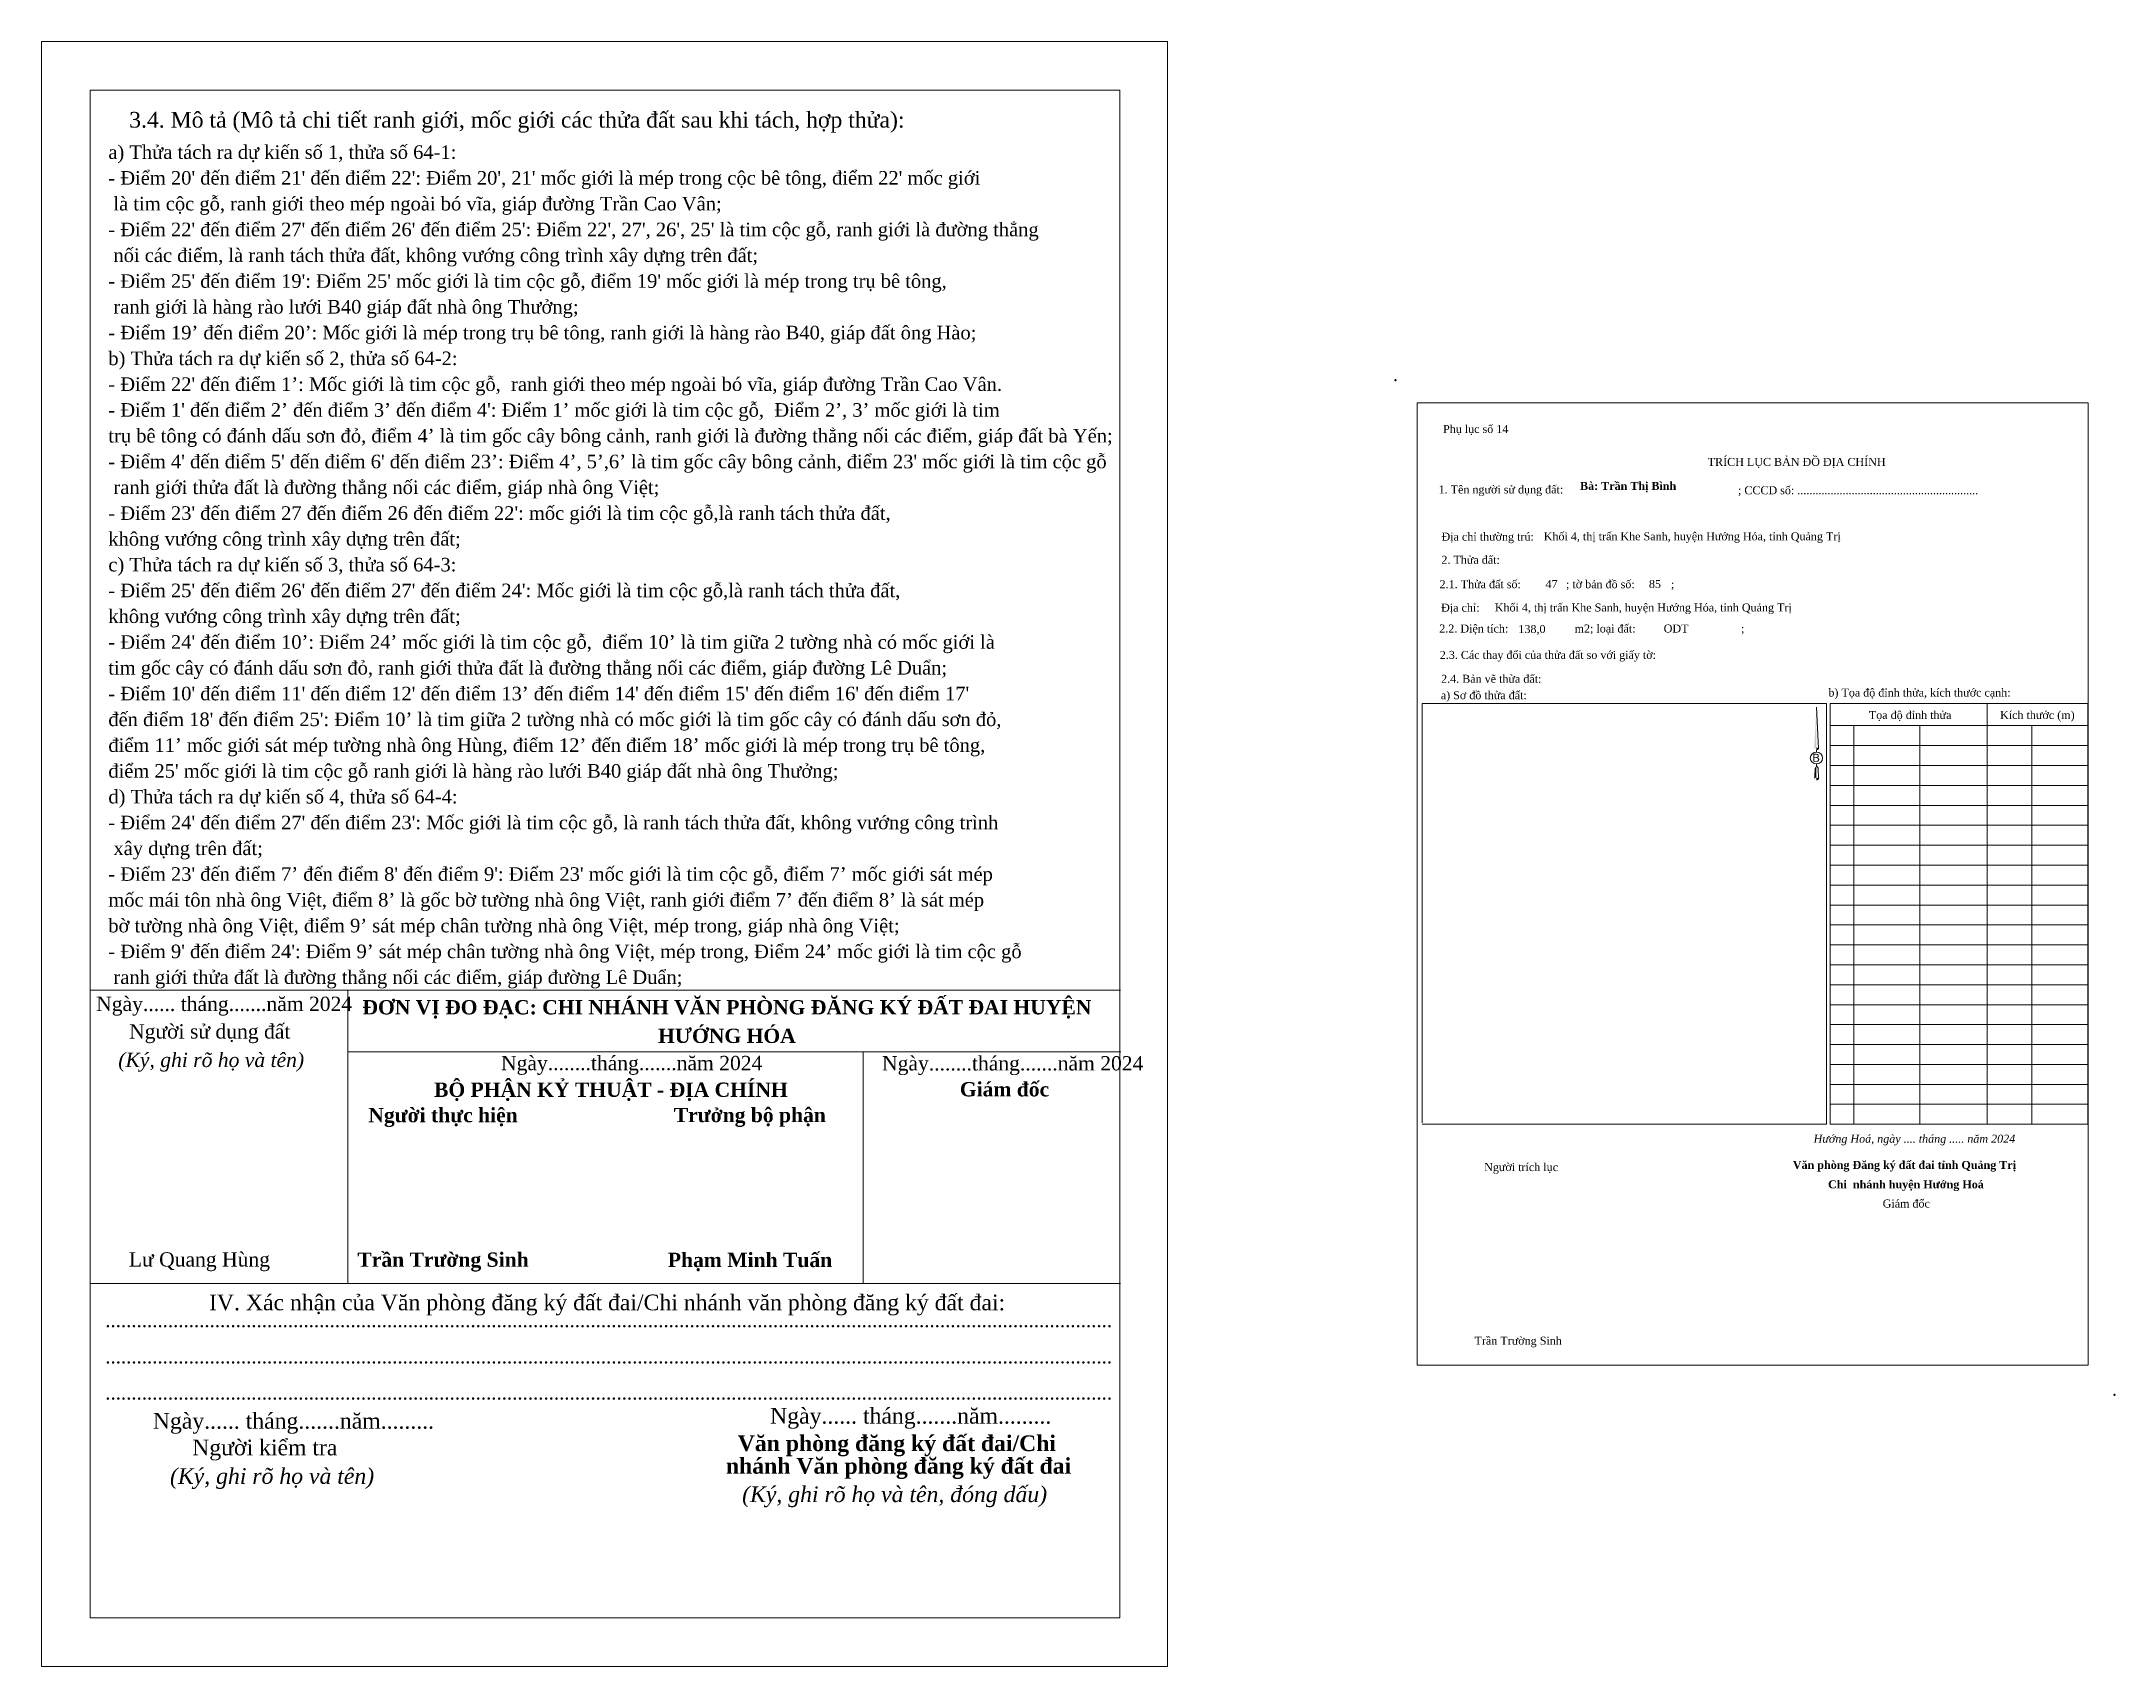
# Model space of a CAD drawing. Header units: metres. Extents: x 549732 to 550404, y 1838194 to 1838434.
# Drawn here: x 550098.6 to 550404.1, y 1838194.1 to 1838433.7 of the extents above; entities that cross this region are included whole.
import ezdxf
from ezdxf.enums import TextEntityAlignment as Align

# ---------------------------------------------------------------- set-up
doc = ezdxf.new("R2010")
doc.units = ezdxf.units.M
doc.header["$MEASUREMENT"] = 0
for name, color, linetype, lineweight in [('hsktNoiDung', 254, 'Continuous', 0), ('hsktTemplate', 254, 'Continuous', 0), ('Level 1', 7, 'Continuous', 0), ('Level 2', 7, 'Continuous', 0), ('Level 33', 7, 'Continuous', 0)]:
    doc.layers.add(name, color=color, linetype=linetype, lineweight=lineweight)
doc.styles.add('Style-Arial', font='arial.ttf')
doc.styles.add('Style-Times New Roman', font='times.ttf')
doc.styles.add('Style-Times New Roman IF', font='timesi.ttf')
doc.styles.add('Style-Vntime', font='Vntime.shx')
doc.styles.add('TimesNewRoman', font='times.ttf', dxfattribs={"height": 20})

# ---------------------------------------------------------------- blocks, each defined once
blk = doc.blocks.new('T1G_TB')
at = {"layer": 'hsktTemplate', "color": 254, "linetype": 'Continuous', "lineweight": 40}
blk.add_point((0, 0), dxfattribs=at)
blk = doc.blocks.new('*U7')
at = {"layer": 'hsktTemplate', "linetype": 'Continuous', "lineweight": 13}
h = blk.add_hatch(color=7, dxfattribs=at)
edge = h.paths.add_edge_path()
edge.add_line((-0.68, 0.54), (-0.84, -1.77))
edge.add_line((-0.84, -1.77), (-0.8, -1.75))
edge.add_ellipse((0, -1.79), major_axis=(0.807, 0), ratio=0.614131, start_angle=90, end_angle=176.15312, ccw=False)
edge.add_line((0, -1.29), (0, -1.27))
edge.add_line((0, -1.27), (0, 13.01))
edge.add_line((0, 13.01), (-0.68, 0.54))
h = blk.add_hatch(color=7, dxfattribs=at)
edge = h.paths.add_edge_path()
edge.add_line((0, -1.81), (0, -2.24))
edge.add_line((0, -2.24), (0, -2.28))
edge.add_ellipse((0, -1.79), major_axis=(0.807, 0), ratio=0.614131, start_angle=270, end_angle=360)
edge.add_line((0.81, -1.79), (0.75, -1.77))
edge.add_line((0.75, -1.77), (0.75, -1.77))
edge.add_line((0.75, -1.77), (0.81, -1.75))
edge.add_ellipse((0, -1.79), major_axis=(0.807, 0), ratio=0.614131, start_angle=3.84687, end_angle=90)
edge.add_line((0, -1.29), (0, -1.27))
edge.add_line((0, -1.27), (0, -1.81))
h = blk.add_hatch(color=7, dxfattribs=at)
edge = h.paths.add_edge_path()
edge.add_ellipse((0, -12.49), major_axis=(0.807, 0), ratio=0.614131, start_angle=90, end_angle=142.72776, ccw=False)
edge.add_line((0, -11.99), (0, -11.95))
edge.add_line((0, -11.95), (0, -7.78))
edge.add_line((0, -7.78), (-0.63, -8.62))
edge.add_line((-0.63, -8.62), (-0.68, -10.11))
edge.add_line((-0.68, -10.11), (-0.84, -12.45))
edge.add_line((-0.84, -12.45), (-0.8, -12.45))
edge.add_ellipse((0, -12.49), major_axis=(0.807, 0), ratio=0.614131, start_angle=142.72776, end_angle=176.14318, ccw=False)
h = blk.add_hatch(color=7, dxfattribs=at)
edge = h.paths.add_edge_path()
edge.add_line((0, -12.54), (0, -12.95))
edge.add_line((0, -12.95), (0, -12.98))
edge.add_ellipse((0, -12.49), major_axis=(0.807, 0), ratio=0.614131, start_angle=270, end_angle=360)
edge.add_line((0.81, -12.49), (0.75, -12.45))
edge.add_line((0.75, -12.45), (0.75, -12.45))
edge.add_line((0.75, -12.45), (0.81, -12.45))
edge.add_ellipse((0, -12.49), major_axis=(0.807, 0), ratio=0.614131, start_angle=3.84687, end_angle=90)
edge.add_line((0, -11.99), (0, -11.95))
edge.add_line((0, -11.95), (0, -12.54))
at = {"layer": 'hsktTemplate', "color": 7, "linetype": 'Continuous', "lineweight": 13}
for p, q in [((0, 13.01), (0.75, -1.77)), ((0, 13.01), (0.75, -1.77)), ((0, 13.01), (0.75, -1.77)), ((0, -2.24), (0, -2.81)), ((0, -2.24), (0, -2.81)), ((0, -2.24), (0, -2.81)), ((0, -7.78), (0, -7.12)), ((0, -7.78), (0, -7.12)), ((0, -7.78), (0, -7.12)), ((0, -7.78), (0.59, -8.62)), ((0, -7.78), (0.59, -8.62)), ((0, -7.78), (0.59, -8.62)), ((0.59, -8.62), (0.75, -12.45)), ((0.59, -8.62), (0.75, -12.45)), ((0.59, -8.62), (0.75, -12.45))]:
    blk.add_line(p, q, dxfattribs=at)
blk.add_ellipse((0, -5.02), major_axis=(2.2, 0), ratio=0.952727, dxfattribs=at)
at = {"layer": 'hsktTemplate', "color": 7, "linetype": 'Continuous', "lineweight": 0, "style": 'Style-Arial'}
blk.add_text('B', height=2.83, dxfattribs=at).set_placement((-0.1, -4.93), align=Align.MIDDLE_CENTER)

msp = doc.modelspace()

# ---------------------------------------------------------------- linework, layer by layer
at = {"layer": 'hsktTemplate', "color": 7, "linetype": 'Continuous', "lineweight": 0}
for p, q in [((550302.09, 1838336.12), (550361.66, 1838336.12)), ((550302.09, 1838274.3), (550302.09, 1838336.12)), ((550361.66, 1838336.12), (550361.66, 1838274.08)), ((550362.22, 1838336.12), (550362.22, 1838274.08)), ((550362.22, 1838336.12), (550385.36, 1838336.12)), ((550385.36, 1838274.08), (550385.36, 1838336.12)), ((550385.36, 1838336.12), (550400.16, 1838336.12)), ((550400.16, 1838336.12), (550400.16, 1838274.08)), ((550362.29, 1838332.84), (550400.16, 1838332.84)), ((550365.71, 1838332.84), (550365.71, 1838274.08)), ((550375.44, 1838332.84), (550375.44, 1838274.08)), ((550391.94, 1838332.84), (550391.94, 1838274.08)), ((550362.22, 1838329.9), (550400.16, 1838329.9)), ((550362.22, 1838326.96), (550400.16, 1838326.96)), ((550362.22, 1838324.03), (550400.16, 1838324.03)), ((550362.22, 1838321.09), (550400.16, 1838321.09)), ((550362.22, 1838318.15), (550400.16, 1838318.15)), ((550362.22, 1838315.21), (550400.16, 1838315.21)), ((550362.22, 1838312.27), (550400.16, 1838312.27)), ((550362.22, 1838309.33), (550400.16, 1838309.33)), ((550362.22, 1838306.4), (550400.16, 1838306.4)), ((550362.22, 1838303.46), (550400.16, 1838303.46)), ((550362.22, 1838300.52), (550400.16, 1838300.52)), ((550362.22, 1838297.58), (550400.16, 1838297.58)), ((550362.22, 1838294.64), (550400.16, 1838294.64)), ((550362.22, 1838291.71), (550400.16, 1838291.71)), ((550362.22, 1838288.77), (550400.16, 1838288.77)), ((550362.22, 1838285.83), (550400.16, 1838285.83)), ((550362.22, 1838282.89), (550400.16, 1838282.89)), ((550362.22, 1838279.95), (550400.16, 1838279.95)), ((550362.22, 1838277.02), (550400.16, 1838277.02)), ((550361.66, 1838274.08), (550302.09, 1838274.08)), ((550385.36, 1838274.08), (550362.22, 1838274.08)), ((550385.36, 1838274.08), (550400.16, 1838274.08))]:
    msp.add_line(p, q, dxfattribs=at)
at = {"layer": 'Level 1', "color": 250, "linetype": 'Continuous', "lineweight": 0}
for p, q in [((550105.73, 1838293.84), (550257.62, 1838293.84)), ((550105.73, 1838250.63), (550257.62, 1838250.63))]:
    msp.add_line(p, q, dxfattribs=at)
at = {"layer": 'Level 1', "color": 7, "linetype": 'Continuous', "lineweight": 13, "flags": 128}
msp.add_lwpolyline([(550301.33, 1838380.41), (550400.22, 1838380.41), (550400.22, 1838238.59), (550301.33, 1838238.59), (550301.33, 1838380.41)], close=True, dxfattribs=at)
at = {"layer": 'Level 2', "color": 3, "linetype": 'Continuous', "lineweight": 0, "flags": 128}
msp.add_lwpolyline([(550098.56, 1838433.7), (550264.54, 1838433.7), (550264.54, 1838194.14), (550098.56, 1838194.14), (550098.56, 1838433.7)], close=True, dxfattribs=at)
at = {"layer": 'Level 2', "color": 30, "linetype": 'Continuous', "lineweight": 0, "flags": 128}
msp.add_lwpolyline([(550105.73, 1838426.53), (550257.52, 1838426.53), (550257.52, 1838201.3), (550105.73, 1838201.3), (550105.73, 1838426.53)], close=True, dxfattribs=at)
at = {"layer": 'Level 33', "color": 250, "linetype": 'Continuous', "lineweight": 0}
for p, q in [((550143.72, 1838293.84), (550143.72, 1838250.63)), ((550219.69, 1838284.78), (550219.69, 1838250.63))]:
    msp.add_line(p, q, dxfattribs=at)
at = {"layer": 'Level 33', "color": 250, "lineweight": 0}
msp.add_line((550143.72, 1838284.78), (550257.67, 1838284.78), dxfattribs=at)

# ---------------------------------------------------------------- block references
at = {"layer": 'hsktTemplate', "color": 254, "linetype": 'Continuous', "lineweight": 40, "xscale": 1.138826624294055, "yscale": 1.138826624294055, "zscale": 1.138826624294055}
for p in [(550298.16, 1838383.79), (550404.12, 1838234.2)]:
    msp.add_blockref('T1G_TB', p, dxfattribs=at)
at = {"layer": 'hsktTemplate', "color": 7, "linetype": 'Continuous', "lineweight": 13, "xscale": 0.4151340228038068, "yscale": 0.4151340228038068, "zscale": 0.4151340228038068}
msp.add_blockref('*U7', (550360.18, 1838330.15), dxfattribs=at)

# ---------------------------------------------------------------- texts
at = {"layer": 'hsktNoiDung', "color": 7, "linetype": 'Continuous', "lineweight": 0, "style": 'Style-Times New Roman'}
for s, height, p in [('Khối 4, thị trấn Khe Sanh, huyện Hướng Hóa, tỉnh Quảng Trị', 1.1769, (550341.87, 1838360.75)), ('47', 1.177, (550321.13, 1838353.7)), ('85', 1.177, (550336.38, 1838353.72)), ('Khối 4, thị trấn Khe Sanh, huyện Hướng Hóa, tỉnh Quảng Trị', 1.1769, (550334.66, 1838350.26)), ('138,0', 1.177, (550318.25, 1838347.08)), ('ODT', 1.177, (550339.49, 1838347.16))]:
    msp.add_text(s, height=height, dxfattribs=at).set_placement(p, align=Align.MIDDLE_CENTER)
at = {"layer": 'hsktTemplate', "color": 7, "linetype": 'Continuous', "lineweight": 0}
for s, height, style, p in [('Phụ lục số 14', 1.1769, 'Style-Times New Roman', (550309.96, 1838375.98)), ('b) Tọa độ đỉnh thửa, kích thước cạnh:', 1.1769, 'Style-Times New Roman', (550375.37, 1838337.13)), ('Hướng Hoá, ngày .... tháng ..... năm 2024', 1.1769, 'Style-Times New Roman IF', (550374.62, 1838271.36)), ('Người trích lục', 1.1769, 'Style-Times New Roman', (550316.65, 1838267.18)), (' Giám đốc', 1.177, 'Style-Times New Roman', (550373.2, 1838261.81)), ('Trần Trường Sinh', 1.1769, 'Style-Times New Roman', (550316.22, 1838241.59))]:
    msp.add_text(s, height=height, dxfattribs=dict(at, style=style)).set_placement(p, align=Align.CENTER)
at = {"layer": 'hsktTemplate', "color": 7, "linetype": 'Continuous', "lineweight": 13, "style": 'Style-Times New Roman'}
msp.add_text(' TRÍCH LỤC BẢN ĐỒ ĐỊA CHÍNH', height=1.1769, dxfattribs=at).set_placement((550357.04, 1838371.72), align=Align.MIDDLE_CENTER)
at = {"layer": 'hsktTemplate', "color": 7, "linetype": 'Continuous', "lineweight": 0, "style": 'Style-Times New Roman'}
for s, height, p in [('1. Tên người sử dụng đất:', 1.1769, (550313.67, 1838367.66)), ('; CCCD số: ............................................................', 1.1769, (550366.32, 1838367.54)), ('Địa chỉ thường trú:', 1.1769, (550311.72, 1838360.71)), ('2. Thửa đất:', 1.1769, (550309.21, 1838357.29)), ('2.1. Thửa đất số:               ; tờ bản đồ số:            ;', 1.1769, (550321.93, 1838353.69)), ('Địa chỉ:', 1.177, (550307.7, 1838350.24)), ('2.2. Diện tích:                      m2; loại đất:                                   ;', 1.1769, (550327.08, 1838347.16)), ('2.3. Các thay đổi của thửa đất so với giấy tờ:', 1.1769, (550320.6, 1838343.27)), ('2.4. Bản vẽ thửa đất:', 1.1769, (550312.25, 1838339.75)), ('a) Sơ đồ thửa đất:', 1.1769, (550311.15, 1838337.33))]:
    msp.add_text(s, height=height, dxfattribs=at).set_placement(p, align=Align.MIDDLE_CENTER)
for s, p in [('Tọa độ đỉnh thửa', (550367.91, 1838333.82)), ('Kích thước (m)', (550387.25, 1838333.82))]:
    msp.add_text(s, height=1.1769, dxfattribs=at).set_placement(p)
at = {"layer": 'hsktTemplate', "color": 7, "linetype": 'Continuous', "lineweight": 0, "char_height": 1.1769}
for s, insert, attachment_point, line_spacing_factor, style in [('\\fTimes New Roman|b1|i0|c00|p23;Bà: Trần Thị Bình', (550332.43, 1838368), 5, 0.72, 'TimesNewRoman'), ('\\fTimes New Roman|b1|i0|c00|p23;Văn phòng Đăng ký đất đai tỉnh Quảng Trị\\P Chi  nhánh huyện Hướng Hoá', (550373.15, 1838264.24), 8, 1.458832, 'Style-Times New Roman')]:
    msp.add_mtext(s, dxfattribs=dict(at, insert=insert, attachment_point=attachment_point, line_spacing_factor=line_spacing_factor, style=style))
at = {"layer": 'Level 1', "color": 250, "linetype": 'Continuous', "lineweight": 0}
for s, height, style, p in [('3.4. Mô tả (Mô tả chi tiết ranh giới, mốc giới các thửa đất sau khi tách, hợp thửa):', 2.3125, 'Style-Times New Roman', (550111.49, 1838421)), ('Ngày...... tháng.......năm 2024', 2.1061, 'Style-Times New Roman', (550106.63, 1838290.78)), ('Người sử dụng đất', 2.1061, 'Style-Times New Roman', (550111.48, 1838286.72)), ('(Ký, ghi rõ họ và tên)', 2.1061, 'Style-Times New Roman IF', (550109.89, 1838282.52)), ('Lư Quang Hùng', 2.1061, 'Style-Times New Roman', (550111.44, 1838253.11)), ('IV. Xác nhận của Văn phòng đăng ký đất đai/Chi nhánh văn phòng đăng ký đất đai:', 2.3139, 'Style-Times New Roman', (550123.26, 1838246.66)), ('.................................................................................................................................................................................................', 2.03616, 'Style-Times New Roman', (550107.97, 1838244.17)), ('.................................................................................................................................................................................................', 2.03616, 'Style-Times New Roman', (550107.97, 1838238.83)), ('.................................................................................................................................................................................................', 2.03616, 'Style-Times New Roman', (550107.97, 1838233.5)), ('Ngày...... tháng.......năm.........', 2.3139, 'Style-Times New Roman', (550114.98, 1838229.21)), ('Ngày...... tháng.......năm.........', 2.3139, 'Style-Times New Roman', (550205.96, 1838229.95)), ('Người kiểm tra', 2.3139, 'Style-Times New Roman', (550120.78, 1838225.28)), ('(Ký, ghi rõ họ và tên)', 2.3139, 'Style-Times New Roman IF', (550117.51, 1838221.07)), ('(Ký, ghi rõ họ và tên, đóng dấu)', 2.3139, 'Style-Times New Roman IF', (550201.84, 1838218.38))]:
    msp.add_text(s, height=height, dxfattribs=dict(at, style=style)).set_placement(p)
at = {"layer": 'Level 1', "color": 18, "linetype": 'Continuous', "lineweight": 0, "true_color": 0x000000, "insert": (550108.42, 1838418.39), "char_height": 2, "attachment_point": 1, "line_spacing_factor": 1.14, "style": 'Style-Times New Roman'}
msp.add_mtext("a) Thửa tách ra dự kiến số 1, thửa số 64-1:\\P- Điểm 20' đến điểm 21' đến điểm 22': Điểm 20', 21' mốc giới là mép trong cộc bê tông, điểm 22' mốc giới\\P là tim cộc gỗ, ranh giới theo mép ngoài bó vĩa, giáp đường Trần Cao Vân;\\P- Điểm 22' đến điểm 27' đến điểm 26' đến điểm 25': Điểm 22', 27', 26', 25' là tim cộc gỗ, ranh giới là đường thẳng\\P nối các điểm, là ranh tách thửa đất, không vướng công trình xây dựng trên đất;\\P- Điểm 25' đến điểm 19': Điểm 25' mốc giới là tim cộc gỗ, điểm 19' mốc giới là mép trong trụ bê tông,\\P ranh giới là hàng rào lưới B40 giáp đất nhà ông Thưởng;\\P- Điểm 19’ đến điểm 20’: Mốc giới là mép trong trụ bê tông, ranh giới là hàng rào B40, giáp đất ông Hào;\\Pb) Thửa tách ra dự kiến số 2, thửa số 64-2:\\P- Điểm 22' đến điểm 1’: Mốc giới là tim cộc gỗ,  ranh giới theo mép ngoài bó vĩa, giáp đường Trần Cao Vân.\\P- Điểm 1' đến điểm 2’ đến điểm 3’ đến điểm 4': Điểm 1’ mốc giới là tim cộc gỗ,  Điểm 2’, 3’ mốc giới là tim \\Ptrụ bê tông có đánh dấu sơn đỏ, điểm 4’ là tim gốc cây bông cảnh, ranh giới là đường thẳng nối các điểm, giáp đất bà Yến;\\P- Điểm 4' đến điểm 5' đến điểm 6' đến điểm 23’: Điểm 4’, 5’,6’ là tim gốc cây bông cảnh, điểm 23' mốc giới là tim cộc gỗ\\P ranh giới thửa đất là đường thẳng nối các điểm, giáp nhà ông Việt;\\P- Điểm 23' đến điểm 27 đến điểm 26 đến điểm 22': mốc giới là tim cộc gỗ,là ranh tách thửa đất, \\Pkhông vướng công trình xây dựng trên đất;\\Pc) Thửa tách ra dự kiến số 3, thửa số 64-3:\\P- Điểm 25' đến điểm 26' đến điểm 27' đến điểm 24': Mốc giới là tim cộc gỗ,là ranh tách thửa đất, \\Pkhông vướng công trình xây dựng trên đất;\\P- Điểm 24' đến điểm 10’: Điểm 24’ mốc giới là tim cộc gỗ,  điểm 10’ là tim giữa 2 tường nhà có mốc giới là \\Ptim gốc cây có đánh dấu sơn đỏ, ranh giới thửa đất là đường thẳng nối các điểm, giáp đường Lê Duẩn;\\P- Điểm 10' đến điểm 11' đến điểm 12' đến điểm 13’ đến điểm 14' đến điểm 15' đến điểm 16' đến điểm 17' \\Pđến điểm 18' đến điểm 25': Điểm 10’ là tim giữa 2 tường nhà có mốc giới là tim gốc cây có đánh dấu sơn đỏ, \\Pđiểm 11’ mốc giới sát mép tường nhà ông Hùng, điểm 12’ đến điểm 18’ mốc giới là mép trong trụ bê tông,\\Pđiểm 25' mốc giới là tim cộc gỗ ranh giới là hàng rào lưới B40 giáp đất nhà ông Thưởng;\\Pd) Thửa tách ra dự kiến số 4, thửa số 64-4:\\P- Điểm 24' đến điểm 27' đến điểm 23': Mốc giới là tim cộc gỗ, là ranh tách thửa đất, không vướng công trình\\P xây dựng trên đất;\\P- Điểm 23' đến điểm 7’ đến điểm 8' đến điểm 9': Điểm 23' mốc giới là tim cộc gỗ, điểm 7’ mốc giới sát mép \\Pmốc mái tôn nhà ông Việt, điểm 8’ là gốc bờ tường nhà ông Việt, ranh giới điểm 7’ đến điểm 8’ là sát mép \\Pbờ tường nhà ông Việt, điểm 9’ sát mép chân tường nhà ông Việt, mép trong, giáp nhà ông Việt;\\P- Điểm 9' đến điểm 24': Điểm 9’ sát mép chân tường nhà ông Việt, mép trong, Điểm 24’ mốc giới là tim cộc gỗ\\P ranh giới thửa đất là đường thẳng nối các điểm, giáp đường Lê Duẩn;", dxfattribs=at)
at = {"layer": 'Level 1', "color": 250, "linetype": 'Continuous', "lineweight": 0}
for s, insert, char_height, attachment_point, line_spacing_factor, style in [('Ngµy........th¸ng.......n¨m 2024', (550166.3, 1838282.76), 2.1061, 4, 1.2, 'Style-Vntime'), ('Ngµy........th¸ng.......n¨m 2024', (550222.46, 1838282.72), 2.1061, 4, 1.2, 'Style-Vntime'), ('\\fTimes New Roman|b1|i0|c00|p23;  Văn phòng đăng ký đất đai/Chi \\Pnhánh Văn phòng đăng ký đất đai', (550199.44, 1838221.79), 2.3139, 7, 0.863985, 'Style-Times New Roman')]:
    msp.add_mtext(s, dxfattribs=dict(at, insert=insert, char_height=char_height, attachment_point=attachment_point, line_spacing_factor=line_spacing_factor, style=style))
at = {"layer": 'Level 33', "color": 250, "lineweight": 0, "char_height": 2.1061, "width": 111.1249, "attachment_point": 5, "line_spacing_factor": 1.2, "style": 'Style-Times New Roman'}
for s, insert in [('\\fTimes New Roman|b1|i0|c00|p23;ĐƠN VỊ ĐO ĐẠC: CHI NHÁNH VĂN PHÒNG ĐĂNG KÝ ĐẤT ĐAI HUYỆN HƯỚNG HÓA', (550199.59, 1838289.21)), ('\\fTimes New Roman|b1|i0|c00|p23;BỘ PHẬN KỶ THUẬT - ĐỊA CHÍNH', (550182.49, 1838278.86)), ('\\fTimes New Roman|b1|i0|c00|p23;Giám đốc', (550240.51, 1838279.23)), ('\\fTimes New Roman|b1|i0|c00|p23;Người thực hiện', (550157.75, 1838275.08)), ('\\fTimes New Roman|b1|i0|c00|p23;Trưởng bộ phận', (550202.97, 1838275.09)), ('\\fTimes New Roman|b1|i0|c00|p23;Trần Trường Sinh', (550157.75, 1838253.77)), ('\\fTimes New Roman|b1|i0|c00|p23;Phạm Minh Tuấn', (550203, 1838253.77))]:
    msp.add_mtext(s, dxfattribs=dict(at, insert=insert))

doc.saveas('drawing.dxf')
